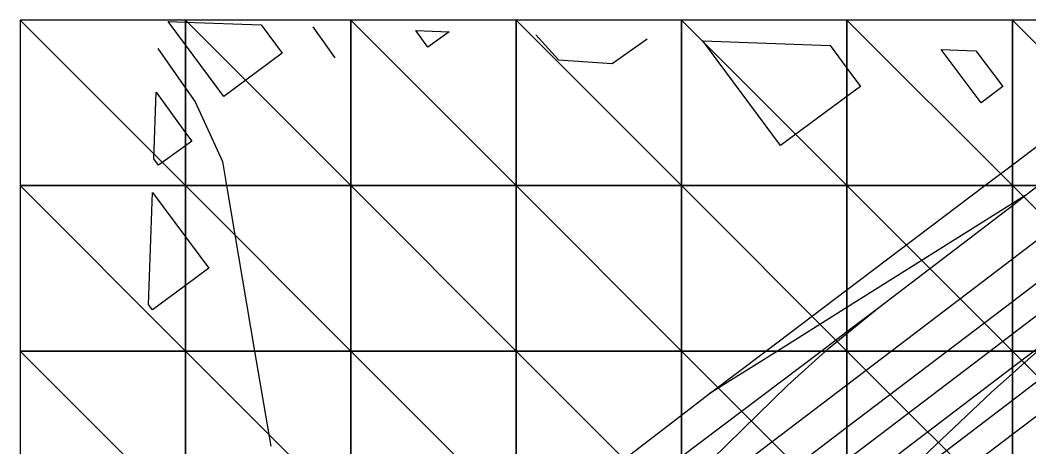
# Model space of a CAD drawing. Extents: x 0 to 812, y 0 to 720.
# Drawn here: x 0 to 183.2, y 642.5 to 720 of the extents above; entities that cross this region are included whole.
import ezdxf

# ---------------------------------------------------------------- set-up
doc = ezdxf.new("R2010")
doc.units = 0
doc.header["$LTSCALE"] = 0.0254
doc.layers.get('0').update_dxf_attribs({"color": 13, "linetype": 'CONTINUOUS'})
for name, color, linetype in [('BUILDINGS', 250, 'CONTINUOUS'), ('MINOR_ROADS', 250, 'CONTINUOUS'), ('RAILWAYS', 250, 'CONTINUOUS'), ('TOPOGRAPHY', 250, 'CONTINUOUS')]:
    doc.layers.add(name, color=color, linetype=linetype)

# ---------------------------------------------------------------- blocks, each defined once
blk = doc.blocks.new('GROUP43')
at = {"color": 0}
blk.add_polyline3d([(53.08, 718.82, 3.43), (57.09, 713.16, 3.51)], dxfattribs=at)
blk = doc.blocks.new('GROUP44')
at = {"color": 0}
blk.add_polyline3d([(24.24, 694.87, 3.8), (24.68, 706.92, 3.58), (30, 699.57, 3.69), (31.11, 698.04, 3.71), (30, 697.24, 3.73), (25.09, 693.69, 3.81), (24.24, 694.87, 3.8)], close=True, dxfattribs=at)
blk = doc.blocks.new('GROUP64')
at = {"color": 0}
blk.add_polyline3d([(236.8, 712.15, 5.75), (210, 691.77, 5.28), (207.67, 690, 5.26), (180, 668.95, 4.91), (168.23, 660, 4.8), (150, 646.14, 4.64), (128.78, 630, 4.5), (120, 623.32, 4.47), (90, 600.5, 4.57), (89.34, 600, 4.57), (60.62, 578.16, 4.9), (60, 577.68, 4.91), (50.05, 570, 5.07), (48.92, 569.13, 5.09)], dxfattribs=at)
blk = doc.blocks.new('GROUP235')
at = {"color": 0}
blk.add_polyline3d([(71.75, 718.15, 3.55), (77.84, 717.92, 3.59), (73.96, 715.11, 3.6), (71.75, 718.15, 3.55)], close=True, dxfattribs=at)
blk = doc.blocks.new('GROUP236')
at = {"color": 0}
blk.add_polyline3d([(26.84, 719.78, 3.34), (30, 719.66, 3.34), (43.7, 719.17, 3.39), (47.5, 714.05, 3.48), (36.95, 706.17, 3.58), (30, 715.53, 3.41), (26.84, 719.78, 3.34)], close=True, dxfattribs=at)
blk = doc.blocks.new('GROUP237')
at = {"color": 0}
blk.add_polyline3d([(123.87, 716.25, 4.12), (146.95, 715.41, 4.41), (150, 711.32, 4.46), (152.48, 707.99, 4.51), (150, 706.16, 4.49), (137.96, 697.3, 4.39), (123.87, 716.25, 4.12)], close=True, dxfattribs=at)
blk = doc.blocks.new('GROUP238')
at = {"color": 0}
blk.add_polyline3d([(182.35, 688.22, 4.93), (180, 686.74, 4.9), (150, 667.91, 4.61), (137.4, 660, 4.51), (125.02, 652.23, 4.42)], dxfattribs=at)
blk = doc.blocks.new('GROUP247')
at = {"color": 0}
blk.add_polyline3d([(60.62, 578.16, 4.9), (70.28, 586.29, 4.78), (77.07, 592.52, 4.69), (84.66, 600, 4.59), (90, 605.25, 4.54), (94.46, 609.64, 4.51), (106.2, 620.19, 4.46), (117.38, 629.06, 4.44), (118.61, 630, 4.44), (120, 631.06, 4.44), (150, 653.9, 4.63), (158.02, 660, 4.7), (180, 676.74, 4.91), (197.42, 690, 5.13), (210, 699.58, 5.26), (226.98, 712.51, 5.56)], dxfattribs=at)
blk = doc.blocks.new('GROUP251')
at = {"color": 0}
blk.add_polyline3d([(139.33, 620.05, 4.59), (150, 628.67, 4.65), (151.18, 629.62, 4.66), (151.62, 630, 4.66), (160.4, 637.53, 4.72), (176.16, 652.46, 4.87), (180, 655.9, 4.91), (184.57, 660, 4.96), (185, 660.38, 4.96), (195.24, 668.61, 5.07)], dxfattribs=at)
blk = doc.blocks.new('GROUP296')
at = {"color": 0}
blk.add_polyline3d([(50.64, 595.19, 4.81), (56.91, 600, 4.72), (60, 602.37, 4.69), (90, 625.38, 4.42), (96.03, 630, 4.4), (120, 648.38, 4.39), (125.02, 652.23, 4.42), (135.3, 660, 4.49), (150, 671.11, 4.6), (174.98, 690, 4.85), (180, 693.79, 4.88), (205.78, 713.28, 5.16)], dxfattribs=at)
blk = doc.blocks.new('GROUP438')
at = {"color": 0}
blk.add_polyline3d([(117.5, 632.48, 4.43), (120, 634.93, 4.43), (139.24, 653.83, 4.54), (146.1, 660, 4.59), (146.63, 660.48, 4.59), (150, 663.21, 4.62), (155.76, 667.88, 4.67)], dxfattribs=at)
blk = doc.blocks.new('GROUP439')
at = {"color": 0}
blk.add_polyline3d([(23.28, 668.45, 4.27), (24.02, 688.75, 3.91), (30, 680.69, 4.01), (34.21, 675.01, 4.1), (30, 671.89, 4.16), (24.02, 667.46, 4.29), (23.28, 668.45, 4.27)], close=True, dxfattribs=at)
blk = doc.blocks.new('GROUP517')
at = {"color": 0}
blk.add_polyline3d([(202.01, 673.81, 5.15), (195.24, 668.61, 5.07), (183.95, 660, 4.95), (180, 656.99, 4.91), (160.52, 642.13, 4.72), (150, 633.94, 4.64), (144.94, 630, 4.61), (120, 610.58, 4.5), (113.09, 605.2, 4.52), (106.24, 600, 4.55), (90, 587.66, 4.67), (66.75, 570, 4.94), (60, 564.87, 5.07), (52.91, 559.49, 5.23)], dxfattribs=at)
blk = doc.blocks.new('GROUP563')
at = {"color": 0}
blk.add_polyline3d([(52.79, 590.05, 4.85), (60, 595.49, 4.74), (65.96, 600, 4.67), (90, 618.17, 4.46), (105.65, 630, 4.42), (120, 640.85, 4.41), (145.33, 660, 4.58), (150, 663.53, 4.62), (155.76, 667.88, 4.67), (180, 686.42, 4.9), (182.35, 688.22, 4.93), (184.7, 690, 4.96), (210, 709.17, 5.23), (214.98, 712.94, 5.32)], dxfattribs=at)
blk = doc.blocks.new('GROUP652')
at = {"color": 0}
blk.add_polyline3d([(93.54, 717.35, 3.74), (97.68, 712.8, 3.82), (107.4, 712.15, 3.95), (113.74, 716.62, 3.99)], dxfattribs=at)
blk = doc.blocks.new('GROUP653')
at = {"color": 0}
blk.add_polyline3d([(24.97, 714.86, 3.44), (30, 707.69, 3.55), (31.77, 705.18, 3.59), (36.69, 694.38, 3.77), (37.44, 690, 3.84), (42.53, 660, 4.3), (45.46, 642.78, 4.47)], dxfattribs=at)
blk = doc.blocks.new('GROUP685')
at = {"color": 0}
blk.add_polyline3d([(54.8, 554.94, 5.29), (60, 558.9, 5.17), (74.61, 570, 4.89), (86.34, 578.92, 4.75), (90, 581.78, 4.71), (113.34, 600, 4.54), (120, 605.2, 4.52), (125.07, 609.16, 4.54), (139.33, 620.05, 4.59), (150, 628.2, 4.65), (152.36, 630, 4.66), (180, 651.12, 4.9), (191.62, 660, 5.02), (210, 674.04, 5.24), (230.89, 690, 5.6), (240, 696.96, 5.76), (258.83, 711.35, 6.5)], dxfattribs=at)
blk = doc.blocks.new('GROUP690')
at = {"color": 0}
blk.add_polyline3d([(167.07, 714.68, 4.64), (173.36, 714.45, 4.72), (178.26, 707.96, 4.8), (174.35, 705.03, 4.77), (167.07, 714.68, 4.64)], close=True, dxfattribs=at)
blk = doc.blocks.new('GROUP708')
at = {"color": 0}
blk.add_polyline3d([(78.23, 567.65, 4.91), (81.32, 570, 4.85), (90, 576.59, 4.75), (120, 599.36, 4.54), (120.85, 600, 4.54), (150, 622.13, 4.66), (160.37, 630, 4.72), (180, 644.9, 4.89), (191.49, 653.62, 5.01), (199.86, 660, 5.1), (210, 667.73, 5.22), (239.21, 690, 5.73), (240, 690.6, 5.74), (266.83, 711.06, 6.78)], dxfattribs=at)
blk = doc.blocks.new('GROUP711')
at = {"color": 0}
blk.add_polyline3d([(99.72, 601.94, 4.55), (120, 617.4, 4.48), (136.54, 630, 4.56), (150, 640.26, 4.64), (175.91, 660, 4.87), (180, 663.12, 4.91), (210, 685.97, 5.28), (215.28, 690, 5.37), (240, 708.83, 5.8), (244.01, 711.89, 5.96)], dxfattribs=at)
blk = doc.blocks.new('GROUP741')
at = {"color": 0}
for p, q in [((0, 720, 3.39), (0, 690, 4.03)), ((30, 720, 3.33), (0, 720, 3.39)), ((30, 690, 3.85), (30, 720, 3.33)), ((30, 690, 3.85), (30, 720, 3.33)), ((60, 720, 3.44), (30, 720, 3.33)), ((60, 690, 3.82), (60, 720, 3.44)), ((60, 690, 3.82), (60, 720, 3.44)), ((90, 720, 3.67), (60, 720, 3.44)), ((90, 690, 3.94), (90, 720, 3.67)), ((90, 690, 3.94), (90, 720, 3.67)), ((120, 720, 4.05), (90, 720, 3.67)), ((120, 690, 4.21), (120, 720, 4.05)), ((120, 690, 4.21), (120, 720, 4.05)), ((150, 720, 4.42), (120, 720, 4.05)), ((150, 690, 4.56), (150, 720, 4.42)), ((150, 690, 4.56), (150, 720, 4.42)), ((180, 720, 4.77), (150, 720, 4.42)), ((180, 690, 4.9), (180, 720, 4.77)), ((180, 690, 4.9), (180, 720, 4.77)), ((210, 720, 5.2), (180, 720, 4.77)), ((0, 690, 4.03), (0, 660, 4.61)), ((30, 690, 3.85), (0, 690, 4.03)), ((30, 690, 3.85), (0, 690, 4.03)), ((30, 660, 4.37), (30, 690, 3.85)), ((30, 660, 4.37), (30, 690, 3.85)), ((60, 690, 3.82), (30, 690, 3.85)), ((60, 690, 3.82), (30, 690, 3.85)), ((60, 660, 4.2), (60, 690, 3.82)), ((60, 660, 4.2), (60, 690, 3.82)), ((90, 690, 3.94), (60, 690, 3.82)), ((90, 690, 3.94), (60, 690, 3.82)), ((90, 660, 4.18), (90, 690, 3.94)), ((90, 660, 4.18), (90, 690, 3.94)), ((120, 690, 4.21), (90, 690, 3.94)), ((120, 690, 4.21), (90, 690, 3.94)), ((120, 660, 4.35), (120, 690, 4.21)), ((120, 660, 4.35), (120, 690, 4.21)), ((150, 690, 4.56), (120, 690, 4.21)), ((150, 690, 4.56), (120, 690, 4.21)), ((150, 660, 4.63), (150, 690, 4.56)), ((150, 660, 4.63), (150, 690, 4.56)), ((180, 690, 4.9), (150, 690, 4.56)), ((180, 690, 4.9), (150, 690, 4.56)), ((180, 660, 4.91), (180, 690, 4.9)), ((180, 660, 4.91), (180, 690, 4.9)), ((210, 690, 5.29), (180, 690, 4.9)), ((210, 690, 5.29), (180, 690, 4.9)), ((0, 660, 4.61), (0, 630, 4.93)), ((30, 660, 4.37), (0, 660, 4.61)), ((30, 660, 4.37), (0, 660, 4.61)), ((30, 630, 4.71), (30, 660, 4.37)), ((30, 630, 4.71), (30, 660, 4.37)), ((60, 660, 4.2), (30, 660, 4.37)), ((60, 660, 4.2), (30, 660, 4.37)), ((60, 630, 4.51), (60, 660, 4.2)), ((60, 630, 4.51), (60, 660, 4.2)), ((90, 660, 4.18), (60, 660, 4.2)), ((90, 660, 4.18), (60, 660, 4.2)), ((90, 630, 4.39), (90, 660, 4.18)), ((90, 630, 4.39), (90, 660, 4.18)), ((120, 660, 4.35), (90, 660, 4.18)), ((120, 660, 4.35), (90, 660, 4.18)), ((120, 630, 4.44), (120, 660, 4.35)), ((120, 630, 4.44), (120, 660, 4.35)), ((150, 660, 4.63), (120, 660, 4.35)), ((150, 660, 4.63), (120, 660, 4.35)), ((150, 630, 4.65), (150, 660, 4.63)), ((150, 630, 4.65), (150, 660, 4.63)), ((180, 660, 4.91), (150, 660, 4.63)), ((180, 660, 4.91), (150, 660, 4.63)), ((180, 630, 4.87), (180, 660, 4.91)), ((180, 630, 4.87), (180, 660, 4.91)), ((210, 660, 5.2), (180, 660, 4.91)), ((210, 660, 5.2), (180, 660, 4.91))]:
    blk.add_line(p, q, dxfattribs=at)
mesh = blk.add_polyface(dxfattribs=at)
corners = [(30, 690, 3.85), (0, 720, 3.39), (0, 690, 4.03)]
mesh.append_faces([[corners[k] for k in face] for face in [(0, 1, 2)]], dxfattribs={"color": 0})
mesh = blk.add_polyface(dxfattribs=at)
corners = [(30, 720, 3.33), (0, 720, 3.39), (30, 690, 3.85)]
mesh.append_faces([[corners[k] for k in face] for face in [(0, 1, 2)]], dxfattribs={"color": 0})
mesh = blk.add_polyface(dxfattribs=at)
corners = [(60, 690, 3.82), (30, 720, 3.33), (30, 690, 3.85)]
mesh.append_faces([[corners[k] for k in face] for face in [(0, 1, 2)]], dxfattribs={"color": 0})
mesh = blk.add_polyface(dxfattribs=at)
corners = [(60, 720, 3.44), (30, 720, 3.33), (60, 690, 3.82)]
mesh.append_faces([[corners[k] for k in face] for face in [(0, 1, 2)]], dxfattribs={"color": 0})
mesh = blk.add_polyface(dxfattribs=at)
corners = [(90, 690, 3.94), (60, 720, 3.44), (60, 690, 3.82)]
mesh.append_faces([[corners[k] for k in face] for face in [(0, 1, 2)]], dxfattribs={"color": 0})
mesh = blk.add_polyface(dxfattribs=at)
corners = [(90, 720, 3.67), (60, 720, 3.44), (90, 690, 3.94)]
mesh.append_faces([[corners[k] for k in face] for face in [(0, 1, 2)]], dxfattribs={"color": 0})
mesh = blk.add_polyface(dxfattribs=at)
corners = [(120, 690, 4.21), (90, 720, 3.67), (90, 690, 3.94)]
mesh.append_faces([[corners[k] for k in face] for face in [(0, 1, 2)]], dxfattribs={"color": 0})
mesh = blk.add_polyface(dxfattribs=at)
corners = [(120, 720, 4.05), (90, 720, 3.67), (120, 690, 4.21)]
mesh.append_faces([[corners[k] for k in face] for face in [(0, 1, 2)]], dxfattribs={"color": 0})
mesh = blk.add_polyface(dxfattribs=at)
corners = [(150, 690, 4.56), (120, 720, 4.05), (120, 690, 4.21)]
mesh.append_faces([[corners[k] for k in face] for face in [(0, 1, 2)]], dxfattribs={"color": 0})
mesh = blk.add_polyface(dxfattribs=at)
corners = [(150, 720, 4.42), (120, 720, 4.05), (150, 690, 4.56)]
mesh.append_faces([[corners[k] for k in face] for face in [(0, 1, 2)]], dxfattribs={"color": 0})
mesh = blk.add_polyface(dxfattribs=at)
corners = [(180, 690, 4.9), (150, 720, 4.42), (150, 690, 4.56)]
mesh.append_faces([[corners[k] for k in face] for face in [(0, 1, 2)]], dxfattribs={"color": 0})
mesh = blk.add_polyface(dxfattribs=at)
corners = [(180, 720, 4.77), (150, 720, 4.42), (180, 690, 4.9)]
mesh.append_faces([[corners[k] for k in face] for face in [(0, 1, 2)]], dxfattribs={"color": 0})
mesh = blk.add_polyface(dxfattribs=at)
corners = [(210, 690, 5.29), (180, 720, 4.77), (180, 690, 4.9)]
mesh.append_faces([[corners[k] for k in face] for face in [(0, 1, 2)]], dxfattribs={"color": 0})
mesh = blk.add_polyface(dxfattribs=at)
corners = [(210, 720, 5.2), (180, 720, 4.77), (210, 690, 5.29)]
mesh.append_faces([[corners[k] for k in face] for face in [(0, 1, 2)]], dxfattribs={"color": 0})
mesh = blk.add_polyface(dxfattribs=at)
corners = [(30, 660, 4.37), (0, 690, 4.03), (0, 660, 4.61)]
mesh.append_faces([[corners[k] for k in face] for face in [(0, 1, 2)]], dxfattribs={"color": 0})
mesh = blk.add_polyface(dxfattribs=at)
corners = [(30, 690, 3.85), (0, 690, 4.03), (30, 660, 4.37)]
mesh.append_faces([[corners[k] for k in face] for face in [(0, 1, 2)]], dxfattribs={"color": 0})
mesh = blk.add_polyface(dxfattribs=at)
corners = [(60, 660, 4.2), (30, 690, 3.85), (30, 660, 4.37)]
mesh.append_faces([[corners[k] for k in face] for face in [(0, 1, 2)]], dxfattribs={"color": 0})
mesh = blk.add_polyface(dxfattribs=at)
corners = [(60, 690, 3.82), (30, 690, 3.85), (60, 660, 4.2)]
mesh.append_faces([[corners[k] for k in face] for face in [(0, 1, 2)]], dxfattribs={"color": 0})
mesh = blk.add_polyface(dxfattribs=at)
corners = [(90, 660, 4.18), (60, 690, 3.82), (60, 660, 4.2)]
mesh.append_faces([[corners[k] for k in face] for face in [(0, 1, 2)]], dxfattribs={"color": 0})
mesh = blk.add_polyface(dxfattribs=at)
corners = [(90, 690, 3.94), (60, 690, 3.82), (90, 660, 4.18)]
mesh.append_faces([[corners[k] for k in face] for face in [(0, 1, 2)]], dxfattribs={"color": 0})
mesh = blk.add_polyface(dxfattribs=at)
corners = [(120, 660, 4.35), (90, 690, 3.94), (90, 660, 4.18)]
mesh.append_faces([[corners[k] for k in face] for face in [(0, 1, 2)]], dxfattribs={"color": 0})
mesh = blk.add_polyface(dxfattribs=at)
corners = [(120, 690, 4.21), (90, 690, 3.94), (120, 660, 4.35)]
mesh.append_faces([[corners[k] for k in face] for face in [(0, 1, 2)]], dxfattribs={"color": 0})
mesh = blk.add_polyface(dxfattribs=at)
corners = [(150, 660, 4.63), (120, 690, 4.21), (120, 660, 4.35)]
mesh.append_faces([[corners[k] for k in face] for face in [(0, 1, 2)]], dxfattribs={"color": 0})
mesh = blk.add_polyface(dxfattribs=at)
corners = [(150, 690, 4.56), (120, 690, 4.21), (150, 660, 4.63)]
mesh.append_faces([[corners[k] for k in face] for face in [(0, 1, 2)]], dxfattribs={"color": 0})
mesh = blk.add_polyface(dxfattribs=at)
corners = [(180, 660, 4.91), (150, 690, 4.56), (150, 660, 4.63)]
mesh.append_faces([[corners[k] for k in face] for face in [(0, 1, 2)]], dxfattribs={"color": 0})
mesh = blk.add_polyface(dxfattribs=at)
corners = [(180, 690, 4.9), (150, 690, 4.56), (180, 660, 4.91)]
mesh.append_faces([[corners[k] for k in face] for face in [(0, 1, 2)]], dxfattribs={"color": 0})
mesh = blk.add_polyface(dxfattribs=at)
corners = [(210, 660, 5.2), (180, 690, 4.9), (180, 660, 4.91)]
mesh.append_faces([[corners[k] for k in face] for face in [(0, 1, 2)]], dxfattribs={"color": 0})
mesh = blk.add_polyface(dxfattribs=at)
corners = [(210, 690, 5.29), (180, 690, 4.9), (210, 660, 5.2)]
mesh.append_faces([[corners[k] for k in face] for face in [(0, 1, 2)]], dxfattribs={"color": 0})
mesh = blk.add_polyface(dxfattribs=at)
corners = [(30, 630, 4.71), (0, 660, 4.61), (0, 630, 4.93)]
mesh.append_faces([[corners[k] for k in face] for face in [(0, 1, 2)]], dxfattribs={"color": 0})
mesh = blk.add_polyface(dxfattribs=at)
corners = [(30, 660, 4.37), (0, 660, 4.61), (30, 630, 4.71)]
mesh.append_faces([[corners[k] for k in face] for face in [(0, 1, 2)]], dxfattribs={"color": 0})
mesh = blk.add_polyface(dxfattribs=at)
corners = [(60, 630, 4.51), (30, 660, 4.37), (30, 630, 4.71)]
mesh.append_faces([[corners[k] for k in face] for face in [(0, 1, 2)]], dxfattribs={"color": 0})
mesh = blk.add_polyface(dxfattribs=at)
corners = [(60, 660, 4.2), (30, 660, 4.37), (60, 630, 4.51)]
mesh.append_faces([[corners[k] for k in face] for face in [(0, 1, 2)]], dxfattribs={"color": 0})
mesh = blk.add_polyface(dxfattribs=at)
corners = [(90, 630, 4.39), (60, 660, 4.2), (60, 630, 4.51)]
mesh.append_faces([[corners[k] for k in face] for face in [(0, 1, 2)]], dxfattribs={"color": 0})
mesh = blk.add_polyface(dxfattribs=at)
corners = [(90, 660, 4.18), (60, 660, 4.2), (90, 630, 4.39)]
mesh.append_faces([[corners[k] for k in face] for face in [(0, 1, 2)]], dxfattribs={"color": 0})
mesh = blk.add_polyface(dxfattribs=at)
corners = [(120, 630, 4.44), (90, 660, 4.18), (90, 630, 4.39)]
mesh.append_faces([[corners[k] for k in face] for face in [(0, 1, 2)]], dxfattribs={"color": 0})
mesh = blk.add_polyface(dxfattribs=at)
corners = [(120, 660, 4.35), (90, 660, 4.18), (120, 630, 4.44)]
mesh.append_faces([[corners[k] for k in face] for face in [(0, 1, 2)]], dxfattribs={"color": 0})
mesh = blk.add_polyface(dxfattribs=at)
corners = [(150, 630, 4.65), (120, 660, 4.35), (120, 630, 4.44)]
mesh.append_faces([[corners[k] for k in face] for face in [(0, 1, 2)]], dxfattribs={"color": 0})
mesh = blk.add_polyface(dxfattribs=at)
corners = [(150, 660, 4.63), (120, 660, 4.35), (150, 630, 4.65)]
mesh.append_faces([[corners[k] for k in face] for face in [(0, 1, 2)]], dxfattribs={"color": 0})
mesh = blk.add_polyface(dxfattribs=at)
corners = [(180, 630, 4.87), (150, 660, 4.63), (150, 630, 4.65)]
mesh.append_faces([[corners[k] for k in face] for face in [(0, 1, 2)]], dxfattribs={"color": 0})
mesh = blk.add_polyface(dxfattribs=at)
corners = [(180, 660, 4.91), (150, 660, 4.63), (180, 630, 4.87)]
mesh.append_faces([[corners[k] for k in face] for face in [(0, 1, 2)]], dxfattribs={"color": 0})
mesh = blk.add_polyface(dxfattribs=at)
corners = [(210, 630, 5.08), (180, 660, 4.91), (180, 630, 4.87)]
mesh.append_faces([[corners[k] for k in face] for face in [(0, 1, 2)]], dxfattribs={"color": 0})
mesh = blk.add_polyface(dxfattribs=at)
corners = [(210, 660, 5.2), (180, 660, 4.91), (210, 630, 5.08)]
mesh.append_faces([[corners[k] for k in face] for face in [(0, 1, 2)]], dxfattribs={"color": 0})

msp = doc.modelspace()

# ---------------------------------------------------------------- block references
at = {"layer": 'BUILDINGS', "color": 0}
for name in ['GROUP236', 'GROUP235', 'GROUP237', 'GROUP690', 'GROUP44', 'GROUP439']:
    msp.add_blockref(name, (0, 0), dxfattribs=at)
at = {"layer": 'MINOR_ROADS', "color": 0}
for name in ['GROUP43', 'GROUP652', 'GROUP653']:
    msp.add_blockref(name, (0, 0), dxfattribs=at)
at = {"layer": 'RAILWAYS', "color": 0}
for name in ['GROUP296', 'GROUP563', 'GROUP64', 'GROUP685', 'GROUP247', 'GROUP708', 'GROUP711', 'GROUP238', 'GROUP517', 'GROUP251', 'GROUP438']:
    msp.add_blockref(name, (0, 0), dxfattribs=at)
at = {"layer": 'TOPOGRAPHY', "color": 0}
msp.add_blockref('GROUP741', (0, 0), dxfattribs=at)

doc.saveas('drawing.dxf')
